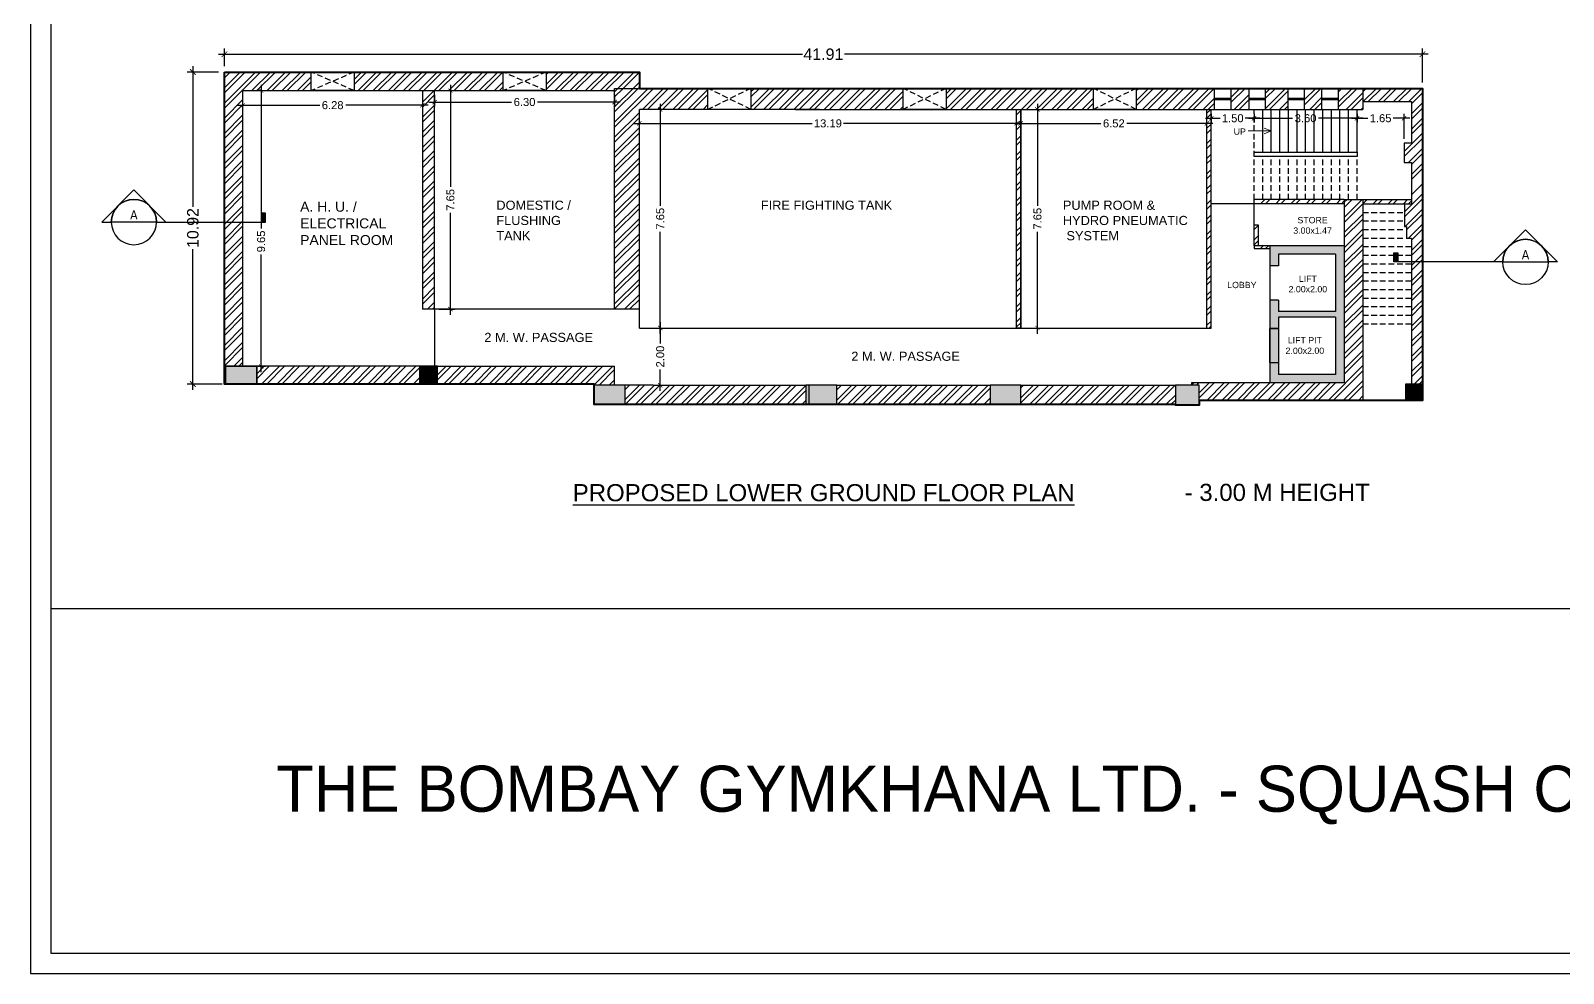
# Model space of a CAD drawing. Header units: millimetres. Extents: x -634016 to -633680, y -35980 to -35884.
# Drawn here: x -634016.4 to -633962.8, y -35977.5 to -35944.5 of the extents above; entities that cross this region are included whole.
import ezdxf
from ezdxf.enums import TextEntityAlignment as Align

# ---------------------------------------------------------------- set-up
doc = ezdxf.new("R2010")
doc.units = ezdxf.units.MM
doc.header["$LTSCALE"] = 200
doc.header["$MEASUREMENT"] = 0
doc.header["$PDMODE"] = 3
doc.linetypes.add('HIDDEN', pattern=[0.375, 0.25, -0.125])
doc.layers.get('0').update_dxf_attribs({"linetype": 'CONTINUOUS'})
doc.layers.get('DEFPOINTS').update_dxf_attribs({"color": 11, "linetype": 'CONTINUOUS'})
for name, color, linetype in [('00 PRO', 3, 'CONTINUOUS'), ('COL', 253, 'CONTINUOUS'), ('FUR', 7, 'CONTINUOUS'), ('Section Line', 6, 'CONTINUOUS'), ('STAIR', 252, 'CONTINUOUS'), ('Wall', 7, 'CONTINUOUS'), ('WIN', 160, 'CONTINUOUS')]:
    doc.layers.add(name, color=color, linetype=linetype)
for name, color, linetype, lineweight in [('DIM', 11, 'CONTINUOUS', 25), ('LEGEND', 3, 'CONTINUOUS', 25), ('Text', 7, 'CONTINUOUS', 100)]:
    doc.layers.add(name, color=color, linetype=linetype, lineweight=lineweight)
doc.styles.add('Arial', font='arial.ttf')
doc.styles.add('style1', font='arial.ttf', dxfattribs={"height": 6})
doc.styles.add('Tahoma', font='tahoma.ttf')
doc.dimstyles.new('Copy of STANDARD', dxfattribs={"dimtxt": 0.4, "dimasz": 0.2, "dimexe": 0.2, "dimexo": 0.2, "dimgap": 0.09, "dimtad": 0, "dimzin": 0, "dimdsep": 46, "dimtxsty": 'Arial', "dimblk": 'ARCHTICK', "dimcen": 0.09, "dimdle": 0.2, "dimclrd": 253, "dimclre": 253, "dimclrt": 7, "dimadec": 0, "dimazin": 0, "dimtfac": 1, "dimtofl": 0, "dimtmove": 0, "dimatfit": 3, "dimldrblk": 'ARCHTICK', "dimfxl": 0.18, "dimtolj": 1, "dimtzin": 0, "dimarcsym": 0})
pattern_1 = [(45, (194.87895, 15.4453), (-0.26516504294, 0.26516504294), []), (45, (195.05572, 15.4453), (-0.26516504294, 0.26516504294), [])]
pattern_2 = [(45, (1318.3682, -7.33268), (-0.26516504294, 0.26516504294), []), (45, (1318.545, -7.33268), (-0.26516504294, 0.26516504294), [])]

# ---------------------------------------------------------------- blocks, each defined once
blk = doc.blocks.new('*U3')
blk.add_hatch(color=256).paths.add_polyline_path([(-1.812, 0.125), (-1.757, 0.125), (-1.757, 0), (-1.812, 0)])
at = {"color": 1, "true_color": 0xff0000}
blk.add_line((-0.313, 0), (-1.812, 0), dxfattribs=at)
blk.add_line((-0.313, 0), (0.312, 0))
blk.add_lwpolyline([(-0.313, 0), (-0.442, 0), (0, 0.442), (0.442, 0), (0.312, 0, 1)], format="xyb", close=True, dxfattribs=at)
blk.add_lwpolyline([(-1.812, 0.125), (-1.757, 0.125), (-1.757, 0), (-1.812, 0)], close=True, dxfattribs=at)
blk.add_circle((0, 0), 0.312, dxfattribs=at)
at = {"style": 'Tahoma', "flags": 8}
blk.add_attdef('VIEWNUMBER', text='', height=0.125, dxfattribs=at).set_placement((0, 0), align=Align.BOTTOM_CENTER)
blk.add_attdef('SHEETNUMBER', text='', height=0.125, dxfattribs=at).set_placement((0, -0.063), align=Align.TOP_CENTER)
blk = doc.blocks.new('_ArchTick')
at = {"color": 0, "linetype": 'ByBlock', "const_width": 0.15}
blk.add_lwpolyline([(-0.5, -0.5), (0.5, 0.5)], dxfattribs=at)
blk = doc.blocks.new('*D203')
at = {"layer": 'DEFPOINTS', "color": 0, "transparency": 16777216}
for p in [(-634009.619, -35945.312), (-634009.619, -35945.933), (-633967.706, -35946.504)]:
    blk.add_point(p, dxfattribs=at)
at = {"layer": 'DIM', "color": 253, "lineweight": -2, "transparency": 16777216}
for p, q in [((-634009.819, -35945.312), (-633989.397, -35945.312)), ((-634009.619, -35945.733), (-634009.619, -35945.112)), ((-633967.506, -35945.312), (-633987.928, -35945.312)), ((-633967.706, -35946.304), (-633967.706, -35945.112))]:
    blk.add_line(p, q, dxfattribs=at)
at = {"layer": 'DIM', "color": 253, "lineweight": -2, "transparency": 16777216, "xscale": 0.2, "yscale": 0.2, "zscale": 0.2, "rotation": 180}
blk.add_blockref('_ArchTick', (-634009.619, -35945.312), dxfattribs=at)
at = {"layer": 'DIM', "color": 253, "lineweight": -2, "transparency": 16777216, "xscale": 0.2, "yscale": 0.2, "zscale": 0.2}
blk.add_blockref('_ArchTick', (-633967.706, -35945.312), dxfattribs=at)
at = {"layer": 'DIM', "color": 7, "transparency": 16777216, "insert": (-633988.662, -35945.312), "char_height": 0.4, "attachment_point": 5, "style": 'Arial'}
blk.add_mtext('\\A1;41.91', dxfattribs=at)
blk = doc.blocks.new('*D204')
at = {"layer": 'DEFPOINTS', "color": 0, "transparency": 16777216}
for p in [(-634009.619, -35945.933), (-634010.72, -35956.849), (-634009.494, -35956.849)]:
    blk.add_point(p, dxfattribs=at)
at = {"layer": 'DIM', "color": 253, "lineweight": -2, "transparency": 16777216}
for p, q in [((-634009.819, -35945.933), (-634010.92, -35945.933)), ((-634010.72, -35945.733), (-634010.72, -35950.647)), ((-634010.72, -35957.049), (-634010.72, -35952.135)), ((-634009.694, -35956.849), (-634010.92, -35956.849))]:
    blk.add_line(p, q, dxfattribs=at)
at = {"layer": 'DIM', "color": 253, "lineweight": -2, "transparency": 16777216, "xscale": 0.2, "yscale": 0.2, "zscale": 0.2}
for p, rotation in [((-634010.72, -35945.933), 90), ((-634010.72, -35956.849), 270)]:
    blk.add_blockref('_ArchTick', p, dxfattribs=dict(at, rotation=rotation))
at = {"layer": 'DIM', "color": 7, "transparency": 16777216, "insert": (-634010.72, -35951.391), "char_height": 0.4, "attachment_point": 5, "rotation": 90, "style": 'Arial'}
blk.add_mtext('\\A1;10.92', dxfattribs=at)
blk = doc.blocks.new('*D218')
at = {"layer": 'DEFPOINTS', "color": 0, "transparency": 16777216}
for p in [(-633994.37, -35947.242), (-633993.962, -35947.242), (-633995.1, -35954.889)]:
    blk.add_point(p, dxfattribs=at)
at = {"layer": 'DIM', "color": 253, "lineweight": -2, "transparency": 16777216}
for p, q in [((-633994.37, -35947.042), (-633994.37, -35950.612)), ((-633994.112, -35947.242), (-633994.52, -35947.242)), ((-633994.37, -35955.089), (-633994.37, -35951.519)), ((-633994.95, -35954.889), (-633994.22, -35954.889))]:
    blk.add_line(p, q, dxfattribs=at)
at = {"layer": 'DIM', "color": 253, "lineweight": -2, "transparency": 16777216, "xscale": 0.15, "yscale": 0.15, "zscale": 0.15}
for p, rotation in [((-633994.37, -35947.242), 90), ((-633994.37, -35954.889), 270)]:
    blk.add_blockref('_ArchTick', p, dxfattribs=dict(at, rotation=rotation))
at = {"layer": 'DIM', "color": 7, "transparency": 16777216, "insert": (-633994.37, -35951.065), "char_height": 0.28, "attachment_point": 5, "rotation": 90, "style": 'Arial'}
blk.add_mtext('\\A1;7.65', dxfattribs=at)
blk = doc.blocks.new('*D219')
at = {"layer": 'DEFPOINTS', "color": 0, "transparency": 16777216}
for p in [(-634002.266, -35946.585), (-633995.966, -35946.585), (-633995.966, -35946.984)]:
    blk.add_point(p, dxfattribs=at)
at = {"layer": 'DIM', "color": 253, "lineweight": -2, "transparency": 16777216}
for p, q in [((-634002.466, -35946.984), (-633999.57, -35946.984)), ((-634002.266, -35946.735), (-634002.266, -35947.134)), ((-633995.766, -35946.984), (-633998.662, -35946.984)), ((-633995.966, -35946.735), (-633995.966, -35947.134))]:
    blk.add_line(p, q, dxfattribs=at)
at = {"layer": 'DIM', "color": 253, "lineweight": -2, "transparency": 16777216, "xscale": 0.15, "yscale": 0.15, "zscale": 0.15, "rotation": 180}
blk.add_blockref('_ArchTick', (-634002.266, -35946.984), dxfattribs=at)
at = {"layer": 'DIM', "color": 253, "lineweight": -2, "transparency": 16777216, "xscale": 0.15, "yscale": 0.15, "zscale": 0.15}
blk.add_blockref('_ArchTick', (-633995.966, -35946.984), dxfattribs=at)
at = {"layer": 'DIM', "color": 7, "transparency": 16777216, "insert": (-633999.116, -35946.984), "char_height": 0.28, "attachment_point": 5, "style": 'Arial'}
blk.add_mtext('\\A1;6.30', dxfattribs=at)
blk = doc.blocks.new('*D220')
at = {"layer": 'DEFPOINTS', "color": 0, "transparency": 16777216}
for p in [(-634001.823, -35946.583), (-634001.71, -35946.583), (-634002.266, -35954.229)]:
    blk.add_point(p, dxfattribs=at)
at = {"layer": 'DIM', "color": 253, "lineweight": -2, "transparency": 16777216}
for p, q in [((-634001.71, -35946.383), (-634001.71, -35949.952)), ((-634001.673, -35946.583), (-634001.56, -35946.583)), ((-634001.71, -35954.429), (-634001.71, -35950.859)), ((-634002.116, -35954.229), (-634001.56, -35954.229))]:
    blk.add_line(p, q, dxfattribs=at)
at = {"layer": 'DIM', "color": 253, "lineweight": -2, "transparency": 16777216, "xscale": 0.15, "yscale": 0.15, "zscale": 0.15}
for p, rotation in [((-634001.71, -35946.583), 90), ((-634001.71, -35954.229), 270)]:
    blk.add_blockref('_ArchTick', p, dxfattribs=dict(at, rotation=rotation))
at = {"layer": 'DIM', "color": 7, "transparency": 16777216, "insert": (-634001.71, -35950.406), "char_height": 0.28, "attachment_point": 5, "rotation": 90, "style": 'Arial'}
blk.add_mtext('\\A1;7.65', dxfattribs=at)
blk = doc.blocks.new('*D191')
at = {"layer": 'DEFPOINTS', "color": 0, "transparency": 16777216}
for p in [(-633973.592, -35947.242), (-633969.992, -35947.242), (-633969.992, -35947.551)]:
    blk.add_point(p, dxfattribs=at)
at = {"layer": 'DIM', "color": 253, "lineweight": -2, "transparency": 16777216}
for p, q in [((-633973.792, -35947.551), (-633972.245, -35947.551)), ((-633973.592, -35947.392), (-633973.592, -35947.701)), ((-633969.792, -35947.551), (-633971.339, -35947.551)), ((-633969.992, -35947.392), (-633969.992, -35947.701))]:
    blk.add_line(p, q, dxfattribs=at)
at = {"layer": 'DIM', "color": 253, "lineweight": -2, "transparency": 16777216, "xscale": 0.15, "yscale": 0.15, "zscale": 0.15, "rotation": 180}
blk.add_blockref('_ArchTick', (-633973.592, -35947.551), dxfattribs=at)
at = {"layer": 'DIM', "color": 253, "lineweight": -2, "transparency": 16777216, "xscale": 0.15, "yscale": 0.15, "zscale": 0.15}
blk.add_blockref('_ArchTick', (-633969.992, -35947.551), dxfattribs=at)
at = {"layer": 'DIM', "color": 7, "transparency": 16777216, "insert": (-633971.792, -35947.551), "char_height": 0.28, "attachment_point": 5, "style": 'Arial'}
blk.add_mtext('\\A1;3.60', dxfattribs=at)
blk = doc.blocks.new('*D192')
at = {"layer": 'DEFPOINTS', "color": 0, "transparency": 16777216}
for p in [(-633975.092, -35947.242), (-633973.592, -35947.242), (-633973.592, -35947.551)]:
    blk.add_point(p, dxfattribs=at)
at = {"layer": 'DIM', "color": 253, "lineweight": -2, "transparency": 16777216}
for p, q in [((-633975.292, -35947.551), (-633974.782, -35947.551)), ((-633975.092, -35947.392), (-633975.092, -35947.701)), ((-633973.392, -35947.551), (-633973.902, -35947.551)), ((-633973.592, -35947.392), (-633973.592, -35947.701))]:
    blk.add_line(p, q, dxfattribs=at)
at = {"layer": 'DIM', "color": 253, "lineweight": -2, "transparency": 16777216, "xscale": 0.15, "yscale": 0.15, "zscale": 0.15, "rotation": 180}
blk.add_blockref('_ArchTick', (-633975.092, -35947.551), dxfattribs=at)
at = {"layer": 'DIM', "color": 253, "lineweight": -2, "transparency": 16777216, "xscale": 0.15, "yscale": 0.15, "zscale": 0.15}
blk.add_blockref('_ArchTick', (-633973.592, -35947.551), dxfattribs=at)
at = {"layer": 'DIM', "color": 7, "transparency": 16777216, "insert": (-633974.342, -35947.551), "char_height": 0.28, "attachment_point": 5, "style": 'Arial'}
blk.add_mtext('\\A1;1.50', dxfattribs=at)
blk = doc.blocks.new('*D193')
at = {"layer": 'DEFPOINTS', "color": 0, "transparency": 16777216}
for p in [(-633969.992, -35947.242), (-633969.992, -35947.551), (-633968.346, -35948.423)]:
    blk.add_point(p, dxfattribs=at)
at = {"layer": 'DIM', "color": 253, "lineweight": -2, "transparency": 16777216}
for p, q in [((-633970.192, -35947.551), (-633969.61, -35947.551)), ((-633969.992, -35947.392), (-633969.992, -35947.701)), ((-633968.146, -35947.551), (-633968.727, -35947.551)), ((-633968.346, -35948.273), (-633968.346, -35947.401))]:
    blk.add_line(p, q, dxfattribs=at)
at = {"layer": 'DIM', "color": 253, "lineweight": -2, "transparency": 16777216, "xscale": 0.15, "yscale": 0.15, "zscale": 0.15, "rotation": 180}
blk.add_blockref('_ArchTick', (-633969.992, -35947.551), dxfattribs=at)
at = {"layer": 'DIM', "color": 253, "lineweight": -2, "transparency": 16777216, "xscale": 0.15, "yscale": 0.15, "zscale": 0.15}
blk.add_blockref('_ArchTick', (-633968.346, -35947.551), dxfattribs=at)
at = {"layer": 'DIM', "color": 7, "transparency": 16777216, "insert": (-633969.169, -35947.551), "char_height": 0.28, "attachment_point": 5, "style": 'Arial'}
blk.add_mtext('\\A1;1.65', dxfattribs=at)
blk = doc.blocks.new('*D194')
at = {"layer": 'DEFPOINTS', "color": 0, "transparency": 16777216}
for p in [(-634008.332, -35946.583), (-634008.233, -35946.583), (-634008.584, -35956.229)]:
    blk.add_point(p, dxfattribs=at)
at = {"layer": 'DIM', "color": 253, "lineweight": -2, "transparency": 16777216}
for p, q in [((-634008.332, -35946.383), (-634008.332, -35951.406)), ((-634008.383, -35946.583), (-634008.482, -35946.583)), ((-634008.332, -35956.429), (-634008.332, -35952.315)), ((-634008.434, -35956.229), (-634008.182, -35956.229))]:
    blk.add_line(p, q, dxfattribs=at)
at = {"layer": 'DIM', "color": 253, "lineweight": -2, "transparency": 16777216, "xscale": 0.15, "yscale": 0.15, "zscale": 0.15}
for p, rotation in [((-634008.332, -35946.583), 90), ((-634008.332, -35956.229), 270)]:
    blk.add_blockref('_ArchTick', p, dxfattribs=dict(at, rotation=rotation))
at = {"layer": 'DIM', "color": 7, "transparency": 16777216, "insert": (-634008.332, -35951.861), "char_height": 0.28, "attachment_point": 5, "rotation": 90, "style": 'Arial'}
blk.add_mtext('\\A1;9.65', dxfattribs=at)
blk = doc.blocks.new('*D195')
at = {"layer": 'DEFPOINTS', "color": 0, "transparency": 16777216}
for p in [(-633995.1, -35947.841), (-633981.91, -35947.731), (-633981.91, -35947.731)]:
    blk.add_point(p, dxfattribs=at)
at = {"layer": 'DIM', "color": 253, "lineweight": -2, "transparency": 16777216}
for p, q in [((-633995.1, -35947.691), (-633995.1, -35947.581)), ((-633995.3, -35947.731), (-633989.054, -35947.731)), ((-633981.71, -35947.731), (-633987.955, -35947.731))]:
    blk.add_line(p, q, dxfattribs=at)
at = {"layer": 'DIM', "color": 253, "lineweight": -2, "transparency": 16777216, "xscale": 0.15, "yscale": 0.15, "zscale": 0.15, "rotation": 180}
blk.add_blockref('_ArchTick', (-633995.1, -35947.731), dxfattribs=at)
at = {"layer": 'DIM', "color": 253, "lineweight": -2, "transparency": 16777216, "xscale": 0.15, "yscale": 0.15, "zscale": 0.15}
blk.add_blockref('_ArchTick', (-633981.91, -35947.731), dxfattribs=at)
at = {"layer": 'DIM', "color": 7, "transparency": 16777216, "insert": (-633988.505, -35947.731), "char_height": 0.28, "attachment_point": 5, "style": 'Arial'}
blk.add_mtext('\\A1;13.19', dxfattribs=at)
blk = doc.blocks.new('*D196')
at = {"layer": 'DEFPOINTS', "color": 0, "transparency": 16777216}
for p in [(-633981.76, -35947.731), (-633975.242, -35947.731), (-633975.242, -35947.731)]:
    blk.add_point(p, dxfattribs=at)
at = {"layer": 'DIM', "color": 253, "lineweight": -2, "transparency": 16777216}
for p, q in [((-633981.96, -35947.731), (-633978.954, -35947.731)), ((-633975.042, -35947.731), (-633978.048, -35947.731))]:
    blk.add_line(p, q, dxfattribs=at)
at = {"layer": 'DIM', "color": 253, "lineweight": -2, "transparency": 16777216, "xscale": 0.15, "yscale": 0.15, "zscale": 0.15, "rotation": 180}
blk.add_blockref('_ArchTick', (-633981.76, -35947.731), dxfattribs=at)
at = {"layer": 'DIM', "color": 253, "lineweight": -2, "transparency": 16777216, "xscale": 0.15, "yscale": 0.15, "zscale": 0.15}
blk.add_blockref('_ArchTick', (-633975.242, -35947.731), dxfattribs=at)
at = {"layer": 'DIM', "color": 7, "transparency": 16777216, "insert": (-633978.501, -35947.731), "char_height": 0.28, "attachment_point": 5, "style": 'Arial'}
blk.add_mtext('\\A1;6.52', dxfattribs=at)
blk = doc.blocks.new('*D197')
at = {"layer": 'DEFPOINTS', "color": 0, "transparency": 16777216}
for p in [(-633981.752, -35947.242), (-633981.172, -35947.242), (-633981.541, -35954.889)]:
    blk.add_point(p, dxfattribs=at)
at = {"layer": 'DIM', "color": 253, "lineweight": -2, "transparency": 16777216}
for p, q in [((-633981.172, -35947.042), (-633981.172, -35950.612)), ((-633981.602, -35947.242), (-633981.022, -35947.242)), ((-633981.172, -35955.089), (-633981.172, -35951.519)), ((-633981.391, -35954.889), (-633981.022, -35954.889))]:
    blk.add_line(p, q, dxfattribs=at)
at = {"layer": 'DIM', "color": 253, "lineweight": -2, "transparency": 16777216, "xscale": 0.15, "yscale": 0.15, "zscale": 0.15}
for p, rotation in [((-633981.172, -35947.242), 90), ((-633981.172, -35954.889), 270)]:
    blk.add_blockref('_ArchTick', p, dxfattribs=dict(at, rotation=rotation))
at = {"layer": 'DIM', "color": 7, "transparency": 16777216, "insert": (-633981.172, -35951.065), "char_height": 0.28, "attachment_point": 5, "rotation": 90, "style": 'Arial'}
blk.add_mtext('\\A1;7.65', dxfattribs=at)
blk = doc.blocks.new('*D198')
at = {"layer": 'DEFPOINTS', "color": 0, "transparency": 16777216}
for p in [(-634008.969, -35947.094), (-634008.969, -35947.094), (-634002.689, -35947.094)]:
    blk.add_point(p, dxfattribs=at)
at = {"layer": 'DIM', "color": 253, "lineweight": -2, "transparency": 16777216}
for p, q in [((-634009.169, -35947.094), (-634006.284, -35947.094)), ((-634002.489, -35947.094), (-634005.374, -35947.094))]:
    blk.add_line(p, q, dxfattribs=at)
at = {"layer": 'DIM', "color": 253, "lineweight": -2, "transparency": 16777216, "xscale": 0.15, "yscale": 0.15, "zscale": 0.15, "rotation": 180}
blk.add_blockref('_ArchTick', (-634008.969, -35947.094), dxfattribs=at)
at = {"layer": 'DIM', "color": 253, "lineweight": -2, "transparency": 16777216, "xscale": 0.15, "yscale": 0.15, "zscale": 0.15}
blk.add_blockref('_ArchTick', (-634002.689, -35947.094), dxfattribs=at)
at = {"layer": 'DIM', "color": 7, "transparency": 16777216, "insert": (-634005.829, -35947.094), "char_height": 0.28, "attachment_point": 5, "style": 'Arial'}
blk.add_mtext('\\A1;6.28', dxfattribs=at)
blk = doc.blocks.new('*D199')
at = {"layer": 'DEFPOINTS', "color": 0, "transparency": 16777216}
for p in [(-633994.461, -35954.889), (-633994.37, -35954.889), (-633994.461, -35956.889)]:
    blk.add_point(p, dxfattribs=at)
at = {"layer": 'DIM', "color": 253, "lineweight": -2, "transparency": 16777216}
for p, q in [((-633994.37, -35954.689), (-633994.37, -35955.433)), ((-633994.311, -35954.889), (-633994.22, -35954.889)), ((-633994.37, -35957.089), (-633994.37, -35956.344)), ((-633994.311, -35956.889), (-633994.22, -35956.889))]:
    blk.add_line(p, q, dxfattribs=at)
at = {"layer": 'DIM', "color": 253, "lineweight": -2, "transparency": 16777216, "xscale": 0.15, "yscale": 0.15, "zscale": 0.15}
for p, rotation in [((-633994.37, -35954.889), 90), ((-633994.37, -35956.889), 270)]:
    blk.add_blockref('_ArchTick', p, dxfattribs=dict(at, rotation=rotation))
at = {"layer": 'DIM', "color": 7, "transparency": 16777216, "insert": (-633994.37, -35955.889), "char_height": 0.28, "attachment_point": 5, "rotation": 90, "style": 'Arial'}
blk.add_mtext('\\A1;2.00', dxfattribs=at)

msp = doc.modelspace()

# ---------------------------------------------------------------- hatches: boundary and pattern name
h = msp.add_hatch()
h.set_pattern_fill('ANSI32', color=8, style=0)
h.set_pattern_definition(pattern_1)
h.paths.add_polyline_path([(-633995.966, -35946.583), (-633995.966, -35946.504), (-633995.124, -35946.504), (-633995.1, -35946.479), (-633995.1, -35945.933), (-634009.579, -35945.933), (-634009.619, -35945.972), (-634009.619, -35954.126), (-634009.11, -35954.126), (-634008.969, -35954.126), (-634008.969, -35946.583), (-634002.689, -35946.583), (-634002.266, -35946.583)])
h.paths.add_polyline_path([(-634009.619, -35956.229), (-634008.969, -35956.229), (-634008.969, -35954.126), (-634009.619, -35954.126)])
h.paths.add_polyline_path([(-634002.266, -35946.583), (-634002.689, -35946.583), (-634002.689, -35954.229), (-634002.266, -35954.229)])
h.paths.add_polyline_path([(-633998.366, -35946.583), (-633999.866, -35946.583), (-633999.866, -35945.933), (-633998.366, -35945.933)], flags=17)
h.paths.add_polyline_path([(-634005.079, -35946.583), (-634006.579, -35946.583), (-634006.579, -35945.933), (-634005.079, -35945.933)], flags=17)
h = msp.add_hatch()
h.set_pattern_fill('ANSI32', color=8, style=0)
h.set_pattern_definition(pattern_1)
h.paths.add_polyline_path([(-633995.966, -35954.229), (-633995.1, -35954.229), (-633995.1, -35947.242), (-633974.98, -35947.242), (-633974.98, -35946.504), (-633995.966, -35946.504)])
h.paths.add_polyline_path([(-633977.717, -35947.242), (-633979.217, -35947.242), (-633979.217, -35946.504), (-633977.717, -35946.504)])
h.paths.add_polyline_path([(-633984.372, -35947.242), (-633985.872, -35947.242), (-633985.872, -35946.504), (-633984.372, -35946.504)], flags=17)
h.paths.add_polyline_path([(-633991.2, -35947.242), (-633992.7, -35947.242), (-633992.7, -35946.504), (-633991.2, -35946.504)], flags=17)
h = msp.add_hatch()
h.set_pattern_fill('ANSI32', color=8, style=0)
h.set_pattern_definition(pattern_2)
h.paths.add_polyline_path([(-633969.793, -35946.504), (-633970.639, -35946.504), (-633970.639, -35947.242), (-633969.793, -35947.242)])
h = msp.add_hatch()
h.set_pattern_fill('ANSI32', color=8, style=0)
h.set_pattern_definition([(45, (701.20687, -7.33268), (-0.26516504294, 0.26516504294), []), (45, (701.38364, -7.33268), (-0.26516504294, 0.26516504294), [])])
h.paths.add_polyline_path([(-633981.76, -35954.889), (-633981.91, -35954.889), (-633981.91, -35947.242), (-633981.76, -35947.242)])
h = msp.add_hatch()
h.set_pattern_fill('ANSI32', color=8, style=0)
h.set_pattern_definition([(45, (1700.79235, -208.83722), (-0.26516504294, 0.26516504294), []), (45, (1700.96912, -208.83722), (-0.26516504294, 0.26516504294), [])])
h.paths.add_polyline_path([(-633975.092, -35947.242), (-633975.242, -35947.242), (-633975.242, -35954.889), (-633975.092, -35954.889)])
h = msp.add_hatch()
h.set_pattern_fill('ANSI32', color=8, style=0)
h.set_pattern_definition(pattern_2)
h.paths.add_polyline_path([(-633969.793, -35950.392), (-633970.442, -35950.392), (-633970.442, -35952.992), (-633970.442, -35954.992), (-633970.442, -35956.81), (-633973.602, -35956.81), (-633973.602, -35957.046), (-633973.602, -35957.42), (-633969.793, -35957.42)])
h = msp.add_hatch()
h.set_pattern_fill('ANSI32', color=8, style=0)
h.set_pattern_definition(pattern_1)
h.paths.add_polyline_path([(-633970.442, -35950.392), (-633973.592, -35950.392), (-633973.592, -35950.542), (-633970.442, -35950.542)])
h = msp.add_hatch()
h.set_pattern_fill('ANSI32', color=8, style=0)
h.set_pattern_definition(pattern_2)
h.paths.add_polyline_path([(-633968.09, -35950.392), (-633969.793, -35950.392), (-633969.793, -35950.542), (-633968.09, -35950.542)])
h = msp.add_hatch()
h.set_pattern_fill('ANSI32', color=8, style=0)
h.set_pattern_definition([(45, (194.87895, -7.33268), (-0.26516504294, 0.26516504294), []), (45, (195.05572, -7.33268), (-0.26516504294, 0.26516504294), [])])
h.paths.add_polyline_path([(-633973.042, -35952.01), (-633973.442, -35952.01), (-633973.592, -35952.01), (-633973.592, -35952.11), (-633973.042, -35952.11)])
h.paths.add_polyline_path([(-633973.442, -35951.56), (-633973.442, -35951.292), (-633973.592, -35951.292), (-633973.592, -35952.01), (-633973.442, -35952.01)])
h = msp.add_hatch()
h.set_pattern_fill('ANSI32', color=8, style=0)
h.set_pattern_definition(pattern_1)
h.paths.add_polyline_path([(-634002.797, -35956.229), (-634008.487, -35956.229), (-634008.487, -35956.849), (-634002.797, -35956.849)])
h.paths.add_polyline_path([(-633995.966, -35956.229), (-634002.157, -35956.229), (-634002.157, -35956.849), (-633996.679, -35956.849), (-633996.679, -35956.889), (-633995.966, -35956.889)])
h.paths.add_polyline_path([(-633989.272, -35956.889), (-633994.617, -35956.889), (-633995.596, -35956.889), (-633995.596, -35957.568), (-633994.617, -35957.568), (-633989.272, -35957.568)])
h.paths.add_polyline_path([(-633982.825, -35956.889), (-633988.19, -35956.889), (-633988.19, -35957.568), (-633982.825, -35957.568)])
h.paths.add_polyline_path([(-633976.348, -35956.889), (-633981.752, -35956.889), (-633981.752, -35957.568), (-633976.348, -35957.568)])
h.paths.add_polyline_path([(-634004.925, -35955.558), (-634000.965, -35955.558), (-634000.965, -35954.899), (-634004.925, -35954.899)], flags=9)
h.paths.add_polyline_path([(-633986.737, -35956.218), (-633982.776, -35956.218), (-633982.776, -35955.558), (-633986.737, -35955.558)], flags=9)
h.paths.add_polyline_path([(-633974.599, -35954.663), (-633973.464, -35954.663), (-633973.464, -35954.209), (-633974.599, -35954.209)], flags=9)
h = msp.add_hatch()
h.set_pattern_fill('ANSI32', color=8, style=0)
h.set_pattern_definition(pattern_2)
h.paths.add_polyline_path([(-633973.602, -35956.81), (-633975.785, -35956.81), (-633975.785, -35956.889), (-633975.521, -35956.889), (-633975.521, -35957.42), (-633973.602, -35957.42)])
at = {"layer": 'COL'}
h = msp.add_hatch(color=256, dxfattribs=at)
h.dxf.hatch_style = 1
h.paths.add_polyline_path([(-633970.442, -35956.81), (-633970.442, -35952.01), (-633973.042, -35952.01), (-633973.042, -35952.71), (-633972.742, -35952.71), (-633972.742, -35952.31), (-633970.742, -35952.31), (-633970.742, -35954.31), (-633972.742, -35954.31), (-633972.742, -35953.91), (-633973.042, -35953.91), (-633973.042, -35954.91), (-633972.742, -35954.91), (-633972.742, -35954.51), (-633970.742, -35954.51), (-633970.742, -35956.51), (-633972.742, -35956.51), (-633972.742, -35956.11), (-633973.042, -35956.11), (-633973.042, -35956.81)])
h = msp.add_hatch(color=256, dxfattribs=at)
h.dxf.hatch_style = 1
h.paths.add_polyline_path([(-633972.742, -35956.11), (-633973.042, -35956.11), (-633973.042, -35954.91), (-633972.742, -35954.91)])

# ---------------------------------------------------------------- linework, layer by layer
at = {"color": 8}
for p, q in [((-634009.619, -35945.972), (-634009.579, -35945.933)), ((-633995.124, -35946.504), (-633995.1, -35946.479)), ((-633974.399, -35946.815), (-633974.088, -35946.504)), ((-633974.399, -35946.992), (-633973.911, -35946.504)), ((-633973.198, -35946.675), (-633973.027, -35946.504)), ((-633973.198, -35947.206), (-633972.497, -35946.504)), ((-633973.198, -35946.852), (-633972.85, -35946.504)), ((-633971.83, -35946.898), (-633971.436, -35946.504)), ((-633971.83, -35946.544), (-633971.79, -35946.504)), ((-633971.83, -35947.075), (-633971.259, -35946.504)), ((-633969.793, -35946.628), (-633969.668, -35946.504)), ((-633969.777, -35946.967), (-633969.315, -35946.504)), ((-633969.601, -35946.967), (-633969.138, -35946.504)), ((-633969.247, -35946.967), (-633968.784, -35946.504)), ((-633969.07, -35946.967), (-633968.608, -35946.504)), ((-633968.717, -35946.967), (-633968.254, -35946.504)), ((-633968.54, -35946.967), (-633968.077, -35946.504)), ((-633968.186, -35946.967), (-633967.724, -35946.504)), ((-633974.296, -35947.242), (-633973.769, -35946.716)), ((-633974.119, -35947.242), (-633973.769, -35946.893)), ((-633973.058, -35947.242), (-633972.401, -35946.585)), ((-633972.705, -35947.242), (-633972.401, -35946.939)), ((-633971.644, -35947.242), (-633971.22, -35946.818)), ((-633971.467, -35947.242), (-633971.22, -35946.995)), ((-633968.09, -35947.047), (-633967.706, -35946.663)), ((-633968.09, -35947.4), (-633967.706, -35947.016)), ((-633972.528, -35947.242), (-633972.401, -35947.115)), ((-633968.09, -35947.577), (-633967.706, -35947.193)), ((-633968.09, -35947.93), (-633967.706, -35947.547)), ((-633968.346, -35948.717), (-633967.706, -35948.077)), ((-633968.09, -35948.107), (-633967.706, -35947.723)), ((-633968.346, -35948.893), (-633967.706, -35948.254)), ((-633968.191, -35949.093), (-633967.706, -35948.607)), ((-633968.09, -35949.168), (-633967.706, -35948.784)), ((-633968.09, -35949.521), (-633967.706, -35949.138)), ((-633968.09, -35949.698), (-633967.706, -35949.314)), ((-633968.336, -35950.828), (-633967.706, -35950.198)), ((-633968.09, -35950.229), (-633967.706, -35949.845)), ((-633968.336, -35951.005), (-633967.706, -35950.375)), ((-633968.314, -35951.337), (-633967.706, -35950.729)), ((-633968.257, -35951.457), (-633967.706, -35950.905)), ((-633968.207, -35951.76), (-633967.706, -35951.259)), ((-633968.09, -35951.82), (-633967.706, -35951.436)), ((-633968.09, -35952.173), (-633967.706, -35951.789)), ((-633968.09, -35952.35), (-633967.706, -35951.966)), ((-633968.09, -35952.703), (-633967.706, -35952.32)), ((-633968.09, -35952.88), (-633967.706, -35952.496)), ((-633968.09, -35953.234), (-633967.706, -35952.85)), ((-633968.09, -35953.411), (-633967.706, -35953.027)), ((-633968.09, -35953.764), (-633967.706, -35953.38)), ((-633968.09, -35953.941), (-633967.706, -35953.557)), ((-633967.921, -35954.126), (-633967.706, -35953.911)), ((-633968.09, -35954.294), (-633967.921, -35954.126)), ((-633968.09, -35954.471), (-633967.744, -35954.126)), ((-633968.09, -35954.825), (-633967.706, -35954.441)), ((-633967.744, -35954.126), (-633967.706, -35954.087)), ((-633968.09, -35955.002), (-633967.706, -35954.618)), ((-633968.09, -35955.355), (-633967.706, -35954.971)), ((-633968.09, -35955.532), (-633967.706, -35955.148)), ((-633968.09, -35955.885), (-633967.706, -35955.502)), ((-633968.09, -35956.062), (-633967.706, -35955.678)), ((-633968.09, -35956.416), (-633967.706, -35956.032)), ((-633968.09, -35956.593), (-633967.706, -35956.209)), ((-633967.983, -35956.839), (-633967.706, -35956.562)), ((-633967.806, -35956.839), (-633967.706, -35956.739))]:
    msp.add_line(p, q, dxfattribs=at)
for p, q in [((-633970.442, -35950.392), (-633973.592, -35950.392)), ((-633973.592, -35950.542), (-633973.592, -35950.392)), ((-633970.442, -35950.542), (-633973.592, -35950.542)), ((-633970.442, -35950.392), (-633970.442, -35955.192)), ((-633973.442, -35951.292), (-633973.592, -35951.292)), ((-633973.592, -35952.01), (-633973.592, -35951.292)), ((-633973.442, -35952.01), (-633973.442, -35951.292)), ((-633973.042, -35952.01), (-633973.042, -35952.71)), ((-633970.442, -35952.01), (-633973.042, -35952.01)), ((-633972.742, -35952.31), (-633972.742, -35952.71)), ((-633970.742, -35952.31), (-633972.742, -35952.31)), ((-633970.742, -35952.31), (-633970.742, -35954.31)), ((-633970.442, -35952.01), (-633970.442, -35956.81)), ((-633972.742, -35952.71), (-633973.042, -35952.71)), ((-633973.042, -35953.91), (-633973.042, -35954.91)), ((-633972.742, -35953.91), (-633973.042, -35953.91)), ((-633972.742, -35953.91), (-633972.742, -35954.31)), ((-633970.742, -35954.31), (-633972.742, -35954.31)), ((-633972.742, -35954.51), (-633972.742, -35954.91)), ((-633970.742, -35954.51), (-633972.742, -35954.51)), ((-633970.742, -35954.51), (-633970.742, -35956.51)), ((-633972.742, -35954.91), (-633973.042, -35954.91)), ((-633973.042, -35956.11), (-633973.042, -35956.81)), ((-633972.742, -35956.11), (-633973.042, -35956.11)), ((-633972.742, -35956.11), (-633972.742, -35956.51)), ((-633970.742, -35956.51), (-633972.742, -35956.51)), ((-633970.442, -35956.81), (-633973.042, -35956.81)), ((-633852.268, -35964.711), (-634015.694, -35964.711))]:
    msp.add_line(p, q)
for points in [[(-633851.567, -35977.469), (-633851.567, -35884.139), (-634016.395, -35884.139), (-634016.395, -35977.469)], [(-633852.268, -35976.767), (-633852.268, -35884.84), (-634015.694, -35884.84), (-634015.694, -35976.767)], [(-633969.992, -35948.742), (-633969.992, -35948.892), (-633973.592, -35948.892), (-633973.592, -35948.742)], [(-633972.742, -35956.11), (-633973.042, -35956.11), (-633973.042, -35954.91), (-633972.742, -35954.91)]]:
    msp.add_lwpolyline(points, close=True)
at = {"layer": '00 PRO', "lineweight": 40}
msp.add_lwpolyline([(-634009.619, -35945.933), (-633995.1, -35945.933), (-633995.1, -35946.504), (-633967.706, -35946.504), (-633967.706, -35957.42), (-633975.521, -35957.42), (-633975.521, -35957.587), (-633976.348, -35957.587), (-633976.348, -35957.568), (-633996.679, -35957.568), (-633996.679, -35956.849), (-634009.619, -35956.849), (-634009.619, -35945.933)], dxfattribs=at)
at = {"layer": 'COL'}
for p, q in [((-634008.969, -35956.229), (-634009.619, -35956.229)), ((-634009.564, -35956.849), (-634009.564, -35956.229)), ((-634008.487, -35956.229), (-634008.969, -35956.229)), ((-634008.487, -35956.849), (-634008.487, -35956.229)), ((-634002.689, -35956.229), (-634002.797, -35956.229)), ((-634002.797, -35956.229), (-634002.797, -35956.849)), ((-634002.157, -35956.229), (-634002.266, -35956.229)), ((-634002.157, -35956.849), (-634002.157, -35956.229)), ((-634008.969, -35956.849), (-634008.487, -35956.849)), ((-634002.797, -35956.849), (-634002.157, -35956.849)), ((-633989.159, -35957.568), (-633989.159, -35956.889)), ((-633968.287, -35957.42), (-633968.287, -35956.839)), ((-633968.287, -35956.839), (-633968.139, -35956.839)), ((-633968.287, -35957.42), (-633967.706, -35957.42))]:
    msp.add_line(p, q, dxfattribs=at)
for points in [[(-634008.487, -35956.849), (-634009.619, -35956.849), (-634009.619, -35956.229), (-634008.487, -35956.229)], [(-634002.797, -35956.849), (-634002.157, -35956.849), (-634002.157, -35956.229), (-634002.797, -35956.229)], [(-633996.679, -35957.568), (-633995.596, -35957.568), (-633995.596, -35956.889), (-633996.679, -35956.889)], [(-633989.272, -35957.568), (-633988.19, -35957.568), (-633988.19, -35956.889), (-633989.272, -35956.889)], [(-633982.825, -35957.568), (-633981.752, -35957.568), (-633981.752, -35956.889), (-633982.825, -35956.889)], [(-633968.287, -35956.839), (-633967.706, -35956.839), (-633967.706, -35957.42), (-633968.287, -35957.42)]]:
    msp.add_lwpolyline(points, close=True, dxfattribs=at)
for points in [[(-634009.619, -35956.229), (-634008.487, -35956.229), (-634009.619, -35956.849), (-634008.487, -35956.849)], [(-634002.797, -35956.229), (-634002.157, -35956.229), (-634002.797, -35956.849), (-634002.157, -35956.849)], [(-633996.679, -35956.889), (-633995.596, -35956.889), (-633996.679, -35957.568), (-633995.596, -35957.568)], [(-633989.272, -35956.889), (-633988.19, -35956.889), (-633989.272, -35957.568), (-633988.19, -35957.568)], [(-633982.825, -35956.889), (-633981.752, -35956.889), (-633982.825, -35957.568), (-633981.752, -35957.568)], [(-633975.521, -35957.587), (-633976.348, -35957.587), (-633975.521, -35956.889), (-633976.348, -35956.889)], [(-633968.287, -35956.839), (-633967.706, -35956.839), (-633968.287, -35957.42), (-633967.706, -35957.42)]]:
    msp.add_solid(points, dxfattribs=at)
at = {"layer": 'FUR'}
for p, q in [((-633995.1, -35954.229), (-634002.689, -35954.229)), ((-634002.266, -35954.229), (-634002.266, -35956.229)), ((-633995.1, -35954.889), (-633975.092, -35954.889)), ((-634002.797, -35956.229), (-634008.487, -35956.229)), ((-634002.157, -35956.229), (-633995.966, -35956.229)), ((-634002.797, -35956.849), (-634008.487, -35956.849)), ((-634002.157, -35956.849), (-633996.679, -35956.849)), ((-633996.679, -35956.889), (-633996.679, -35956.849)), ((-633994.617, -35956.889), (-633989.272, -35956.889)), ((-633988.19, -35956.889), (-633982.825, -35956.889)), ((-633981.752, -35956.889), (-633976.348, -35956.889)), ((-633994.617, -35957.568), (-633989.272, -35957.568)), ((-633988.19, -35957.568), (-633982.825, -35957.568)), ((-633981.752, -35957.568), (-633976.348, -35957.568))]:
    msp.add_line(p, q, dxfattribs=at)
at = {"layer": 'STAIR', "linetype": 'HIDDEN', "ltscale": 0.004}
for p, q in [((-634005.079, -35945.933), (-634006.579, -35946.583)), ((-634005.079, -35946.583), (-634006.579, -35945.933)), ((-633998.366, -35945.933), (-633999.866, -35946.583)), ((-633998.366, -35946.583), (-633999.866, -35945.933)), ((-633991.2, -35946.504), (-633992.7, -35947.242)), ((-633991.2, -35947.242), (-633992.7, -35946.504)), ((-633984.372, -35946.504), (-633985.872, -35947.242)), ((-633984.372, -35947.242), (-633985.872, -35946.504)), ((-633977.717, -35946.504), (-633979.217, -35947.242)), ((-633977.717, -35947.242), (-633979.217, -35946.504)), ((-633969.793, -35950.842), (-633968.336, -35950.842)), ((-633969.793, -35951.142), (-633968.336, -35951.142)), ((-633969.793, -35951.442), (-633968.336, -35951.442)), ((-633969.793, -35951.742), (-633968.336, -35951.742)), ((-633969.793, -35952.042), (-633968.09, -35952.042)), ((-633969.793, -35952.342), (-633968.09, -35952.342)), ((-633969.793, -35952.642), (-633968.09, -35952.642)), ((-633969.793, -35952.942), (-633968.09, -35952.942)), ((-633969.793, -35953.242), (-633968.09, -35953.242)), ((-633969.793, -35953.542), (-633968.09, -35953.542)), ((-633969.793, -35953.842), (-633968.09, -35953.842)), ((-633969.793, -35954.142), (-633968.09, -35954.142)), ((-633969.793, -35954.442), (-633968.09, -35954.442)), ((-633969.793, -35954.742), (-633968.09, -35954.742))]:
    msp.add_line(p, q, dxfattribs=at)
at = {"layer": 'STAIR'}
for p, q in [((-633973.592, -35950.542), (-633975.092, -35950.542)), ((-633973.592, -35951.292), (-633973.592, -35950.542)), ((-633973.042, -35952.71), (-633973.042, -35953.91)), ((-633973.042, -35954.91), (-633973.042, -35956.11)), ((-633969.793, -35957.42), (-633968.287, -35957.42))]:
    msp.add_line(p, q, dxfattribs=at)
at = {"layer": 'STAIR', "linetype": 'HIDDEN', "ltscale": 0.004}
for points in [[(-633973.592, -35950.392), (-633973.592, -35947.242)], [(-633973.292, -35950.392), (-633973.292, -35948.892)], [(-633972.992, -35950.392), (-633972.992, -35948.892)], [(-633972.692, -35950.392), (-633972.692, -35948.892)], [(-633972.392, -35950.392), (-633972.392, -35948.892)], [(-633972.092, -35950.392), (-633972.092, -35948.892)], [(-633971.792, -35950.392), (-633971.792, -35948.892)], [(-633971.492, -35950.392), (-633971.492, -35948.892)], [(-633971.192, -35950.392), (-633971.192, -35948.892)], [(-633970.892, -35950.392), (-633970.892, -35948.892)], [(-633970.592, -35950.392), (-633970.592, -35948.892)], [(-633970.292, -35950.392), (-633970.292, -35948.892)], [(-633969.992, -35950.392), (-633969.992, -35948.892)]]:
    msp.add_lwpolyline(points, dxfattribs=at)
at = {"layer": 'STAIR'}
for points in [[(-633973.292, -35948.742), (-633973.292, -35947.242)], [(-633972.992, -35948.742), (-633972.992, -35947.242)], [(-633972.692, -35948.742), (-633972.692, -35947.242)], [(-633972.392, -35948.742), (-633972.392, -35947.242)], [(-633972.092, -35948.742), (-633972.092, -35947.242)], [(-633971.792, -35948.742), (-633971.792, -35947.242)], [(-633971.492, -35948.742), (-633971.492, -35947.242)], [(-633971.192, -35948.742), (-633971.192, -35947.242)], [(-633970.892, -35948.742), (-633970.892, -35947.242)], [(-633970.592, -35948.742), (-633970.592, -35947.242)], [(-633970.292, -35948.742), (-633970.292, -35947.242)], [(-633969.992, -35948.742), (-633969.992, -35947.242)]]:
    msp.add_lwpolyline(points, dxfattribs=at)
at = {"layer": 'Text', "lineweight": 5}
for q in [(-633973.805, -35947.992), (-633973.238, -35947.894), (-633973.238, -35948.091)]:
    msp.add_line((-633972.992, -35947.992), q, dxfattribs=at)
at = {"layer": 'Wall'}
for p, q in [((-634009.619, -35945.933), (-633995.1, -35945.933)), ((-634009.619, -35956.849), (-634009.619, -35945.933)), ((-634009.619, -35956.849), (-634009.619, -35945.933)), ((-633995.1, -35946.504), (-633995.1, -35945.933)), ((-633995.966, -35946.504), (-633974.98, -35946.504)), ((-633995.966, -35954.229), (-633995.966, -35946.504)), ((-633974.98, -35947.242), (-633974.98, -35946.504)), ((-633974.399, -35946.504), (-633973.769, -35946.504)), ((-633974.399, -35947.242), (-633974.399, -35946.504)), ((-633973.769, -35947.242), (-633973.769, -35946.504)), ((-633973.198, -35946.504), (-633972.401, -35946.504)), ((-633973.198, -35947.242), (-633973.198, -35946.504)), ((-633972.401, -35947.242), (-633972.401, -35946.504)), ((-633971.83, -35946.504), (-633971.22, -35946.504)), ((-633971.83, -35947.242), (-633971.83, -35946.504)), ((-633971.22, -35947.242), (-633971.22, -35946.504)), ((-633970.639, -35947.242), (-633970.639, -35946.504)), ((-633970.639, -35946.504), (-633969.793, -35946.504)), ((-633969.793, -35946.504), (-633967.706, -35946.504)), ((-633967.706, -35956.839), (-633967.706, -35946.504)), ((-634008.969, -35956.229), (-634008.969, -35946.583)), ((-634008.969, -35946.583), (-634002.689, -35946.583)), ((-634002.689, -35946.583), (-634002.689, -35954.229)), ((-634002.689, -35946.583), (-634002.266, -35946.583)), ((-634002.266, -35954.229), (-634002.266, -35946.583)), ((-634002.266, -35946.583), (-633995.966, -35946.583)), ((-633969.793, -35946.967), (-633968.09, -35946.967)), ((-633968.09, -35946.967), (-633968.09, -35948.423)), ((-633988.8, -35947.242), (-633995.1, -35947.242)), ((-633995.1, -35954.889), (-633995.1, -35947.242)), ((-633989.641, -35947.242), (-633983.341, -35947.242)), ((-633988.643, -35947.242), (-633974.98, -35947.242)), ((-633981.91, -35954.889), (-633981.91, -35947.242)), ((-633981.76, -35954.889), (-633981.76, -35947.242)), ((-633975.242, -35954.889), (-633975.242, -35947.242)), ((-633975.092, -35954.889), (-633975.092, -35947.242)), ((-633974.399, -35947.242), (-633973.769, -35947.242)), ((-633973.198, -35947.242), (-633972.401, -35947.242)), ((-633971.83, -35947.242), (-633971.22, -35947.242)), ((-633970.639, -35947.242), (-633969.793, -35947.242)), ((-633968.09, -35948.423), (-633968.346, -35948.423)), ((-633968.346, -35948.423), (-633968.346, -35949.093)), ((-633968.346, -35949.093), (-633968.09, -35949.093)), ((-633968.09, -35949.093), (-633968.09, -35950.542)), ((-633975.242, -35954.889), (-633975.242, -35950.392)), ((-633970.442, -35950.392), (-633970.442, -35956.81)), ((-633969.793, -35950.392), (-633968.09, -35950.392)), ((-633969.793, -35950.542), (-633968.09, -35950.542)), ((-633968.336, -35950.542), (-633968.336, -35951.337)), ((-633968.336, -35951.337), (-633968.257, -35951.337)), ((-633968.257, -35951.337), (-633968.257, -35951.76)), ((-633968.09, -35951.76), (-633968.257, -35951.76)), ((-633968.09, -35951.76), (-633968.09, -35952.941)), ((-633968.09, -35952.941), (-633968.09, -35956.839)), ((-633995.966, -35956.889), (-633995.966, -35956.229)), ((-633995.596, -35956.889), (-633996.679, -35956.889)), ((-633996.679, -35956.889), (-633996.679, -35957.568)), ((-633995.596, -35957.568), (-633995.596, -35956.889)), ((-633994.617, -35956.889), (-633995.596, -35956.889)), ((-633988.19, -35956.889), (-633989.272, -35956.889)), ((-633989.272, -35956.889), (-633989.272, -35957.568)), ((-633988.19, -35957.568), (-633988.19, -35956.889)), ((-633981.752, -35956.889), (-633982.825, -35956.889)), ((-633982.825, -35956.889), (-633982.825, -35957.568)), ((-633981.752, -35957.568), (-633981.752, -35956.889)), ((-633975.521, -35956.889), (-633976.348, -35956.889)), ((-633976.348, -35956.889), (-633976.348, -35957.587)), ((-633975.039, -35956.81), (-633975.785, -35956.81)), ((-633975.785, -35956.81), (-633975.785, -35956.889)), ((-633975.521, -35957.587), (-633975.521, -35956.889)), ((-633970.442, -35956.81), (-633975.039, -35956.81)), ((-633996.679, -35957.568), (-633995.596, -35957.568)), ((-633995.596, -35957.568), (-633994.617, -35957.568)), ((-633989.272, -35957.568), (-633988.19, -35957.568)), ((-633982.825, -35957.568), (-633981.752, -35957.568)), ((-633976.348, -35957.587), (-633975.521, -35957.587)), ((-633975.521, -35957.42), (-633975.039, -35957.42)), ((-633969.793, -35957.42), (-633975.039, -35957.42))]:
    msp.add_line(p, q, dxfattribs=at)
at = {"layer": 'Wall', "ltscale": 0.05}
for p, q in [((-633969.793, -35946.504), (-633969.793, -35947.242)), ((-633970.442, -35950.392), (-633969.793, -35950.392)), ((-633969.793, -35950.392), (-633969.793, -35957.42))]:
    msp.add_line(p, q, dxfattribs=at)
at = {"layer": 'Wall'}
for points in [[(-634005.079, -35946.583), (-634006.579, -35946.583), (-634006.579, -35945.933), (-634005.079, -35945.933)], [(-633998.366, -35946.583), (-633999.866, -35946.583), (-633999.866, -35945.933), (-633998.366, -35945.933)], [(-633991.2, -35947.242), (-633992.7, -35947.242), (-633992.7, -35946.504), (-633991.2, -35946.504)], [(-633984.372, -35947.242), (-633985.872, -35947.242), (-633985.872, -35946.504), (-633984.372, -35946.504)], [(-633977.717, -35947.242), (-633979.217, -35947.242), (-633979.217, -35946.504), (-633977.717, -35946.504)], [(-633981.76, -35954.889), (-633981.91, -35954.889), (-633981.91, -35947.242), (-633981.76, -35947.242)], [(-634008.487, -35956.229), (-634009.619, -35956.229), (-634009.619, -35956.849), (-634008.487, -35956.849)], [(-634002.157, -35956.229), (-634002.797, -35956.229), (-634002.797, -35956.849), (-634002.157, -35956.849)], [(-633967.706, -35957.42), (-633968.287, -35957.42), (-633968.287, -35956.839), (-633967.706, -35956.839)]]:
    msp.add_lwpolyline(points, close=True, dxfattribs=at)
msp.add_lwpolyline([(-633973.042, -35952.01), (-633973.592, -35952.01), (-633973.592, -35952.11), (-633973.042, -35952.11)], dxfattribs=at)
at = {"layer": 'WIN'}
for p, q in [((-633974.98, -35946.504), (-633974.399, -35946.504)), ((-633974.98, -35946.504), (-633974.399, -35946.504)), ((-633973.769, -35946.504), (-633973.198, -35946.504)), ((-633972.401, -35946.504), (-633971.83, -35946.504)), ((-633971.22, -35946.504), (-633970.639, -35946.504)), ((-633974.98, -35946.848), (-633974.399, -35946.848)), ((-633974.98, -35946.898), (-633974.399, -35946.898)), ((-633973.769, -35946.848), (-633973.198, -35946.848)), ((-633973.769, -35946.898), (-633973.198, -35946.898)), ((-633972.401, -35946.848), (-633971.83, -35946.848)), ((-633972.401, -35946.898), (-633971.83, -35946.898)), ((-633971.22, -35946.848), (-633970.639, -35946.848)), ((-633971.22, -35946.898), (-633970.639, -35946.898)), ((-633974.98, -35947.242), (-633974.399, -35947.242)), ((-633973.769, -35947.242), (-633973.198, -35947.242)), ((-633972.401, -35947.242), (-633971.83, -35947.242)), ((-633971.22, -35947.242), (-633970.639, -35947.242))]:
    msp.add_line(p, q, dxfattribs=at)

# ---------------------------------------------------------------- block references
at = {"layer": 'Section Line'}
ref = msp.add_blockref('*U3', (-634012.784, -35951.183), dxfattribs=dict(at, xscale=-2.540000000037252, yscale=2.540000000037252, zscale=2.54))
ref.add_attrib('VIEWNUMBER', 'A', dxfattribs={"layer": '0', "height": 0.318, "style": 'Tahoma'}).set_placement((-634012.784, -35951.183), align=Align.BOTTOM_CENTER)
ref = msp.add_blockref('*U3', (-633964.099, -35952.577), dxfattribs=dict(at, xscale=2.540000000037252, yscale=2.540000000037252, zscale=2.540000000037252))
ref.add_attrib('VIEWNUMBER', 'A', dxfattribs={"layer": '0', "height": 0.318, "style": 'Tahoma'}).set_placement((-633964.099, -35952.577), align=Align.BOTTOM_CENTER)

# ---------------------------------------------------------------- texts
at = {"layer": 'LEGEND', "color": 7, "style": 'style1'}
for s, height, p in [('UP', 0.22, (-633974.309, -35948.127)), ('- 3.00 M HEIGHT', 0.6, (-633976.022, -35960.94))]:
    msp.add_text(s, height=height, dxfattribs=at).set_placement(p)
msp.add_text('%%UPROPOSED LOWER GROUND FLOOR PLAN', height=0.6, dxfattribs=at).set_placement((-633988.651, -35960.651), align=Align.MIDDLE_CENTER)
for s, insert, char_height, width, attachment_point in [('A. H. U. /\\PELECTRICAL PANEL ROOM ', (-634006.968, -35950.47), 0.35, 4.56526, 1), ('DOMESTIC / FLUSHING TANK', (-634000.104, -35950.433), 0.32, 3.24219, 1), ('FIRE FIGHTING TANK', (-633990.85, -35950.433), 0.32, 5.55723, 1), ('PUMP ROOM &\\PHYDRO PNEUMATIC  SYSTEM', (-633980.283, -35950.433), 0.32, 4.40347, 1), ('STORE\\P3.00x1.47 ', (-633971.548, -35951.299), 0.22, 3.24219, 5), ('LOBBY', (-633974.022, -35953.385), 0.22, 3.24219, 5), ('LIFT \\P2.00x2.00 ', (-633971.713, -35953.349), 0.22, 3.24219, 5), ('2 M. W. PASSAGE', (-634000.523, -35955.058), 0.32, 4.5141, 1), ('LIFT PIT \\P2.00x2.00 ', (-633971.818, -35955.502), 0.22, 3.24219, 5), ('2 M. W. PASSAGE', (-633987.685, -35955.717), 0.32, 4.5141, 1)]:
    msp.add_mtext(s, dxfattribs=dict(at, insert=insert, char_height=char_height, width=width, attachment_point=attachment_point))
at = {"layer": 'Text', "linetype": 'Continuous', "insert": (-633977.07, -35970.202), "char_height": 1.61275, "width": 90.2289, "attachment_point": 2}
msp.add_mtext('{\\fCentury Gothic|b0|i0|c0|p34;THE BOMBAY GYMKHANA LTD. - SQUASH COURT, MUMBAI}', dxfattribs=at)

# ---------------------------------------------------------------- dimensions: what is measured, and where the dimension line sits
at = {"layer": 'DIM'}
for base, p1, p2, angle, picture, middle in [((-634009.619, -35945.312), (-633967.706, -35946.504), (-634009.619, -35945.933), 180, '*D203', (-633988.662, -35945.312)), ((-634010.72, -35956.849), (-634009.619, -35945.933), (-634009.494, -35956.849), 270, '*D204', (-634010.72, -35951.391))]:
    dim = msp.add_linear_dim(base=base, p1=p1, p2=p2, angle=angle, dimstyle='Copy of STANDARD', dxfattribs=at)
    dim.commit()
    dim.dimension.update_dxf_attribs({"geometry": picture, "text_midpoint": middle})
dim = msp.add_linear_dim(base=(-634008.332, -35946.583), p1=(-634008.584, -35956.229), p2=(-634008.233, -35946.583), angle=90, dimstyle='Copy of STANDARD', override={"dimtxt": 0.28, "dimasz": 0.15, "dimexe": 0.15, "dimexo": 0.15}, dxfattribs=at)
dim.commit()
dim.dimension.update_dxf_attribs({"geometry": '*D194', "text_midpoint": (-634008.332, -35951.861), "dimtype": 160})
for base, p1, p2, picture, middle in [((-634001.71, -35946.583), (-634002.266, -35954.229), (-634001.823, -35946.583), '*D220', (-634001.71, -35950.406)), ((-633994.37, -35947.242), (-633995.1, -35954.889), (-633993.962, -35947.242), '*D218', (-633994.37, -35951.065)), ((-633981.172, -35947.242), (-633981.541, -35954.889), (-633981.752, -35947.242), '*D197', (-633981.172, -35951.065)), ((-633994.37, -35954.889), (-633994.461, -35956.889), (-633994.461, -35954.889), '*D199', (-633994.37, -35955.889))]:
    dim = msp.add_linear_dim(base=base, p1=p1, p2=p2, angle=90, dimstyle='Copy of STANDARD', override={"dimtxt": 0.28, "dimasz": 0.15, "dimexe": 0.15, "dimexo": 0.15}, dxfattribs=at)
    dim.commit()
    dim.dimension.update_dxf_attribs({"geometry": picture, "text_midpoint": middle})
for base, p1, p2, picture, middle in [((-634008.969, -35947.094), (-634002.689, -35947.094), (-634008.969, -35947.094), '*D198', (-634005.829, -35947.094)), ((-633995.966, -35946.984), (-634002.266, -35946.585), (-633995.966, -35946.585), '*D219', (-633999.116, -35946.984)), ((-633981.91, -35947.731), (-633995.1, -35947.841), (-633981.91, -35947.731), '*D195', (-633988.505, -35947.731)), ((-633975.242, -35947.731), (-633981.76, -35947.731), (-633975.242, -35947.731), '*D196', (-633978.501, -35947.731)), ((-633973.592, -35947.551), (-633975.092, -35947.242), (-633973.592, -35947.242), '*D192', (-633974.342, -35947.551)), ((-633969.992, -35947.551), (-633973.592, -35947.242), (-633969.992, -35947.242), '*D191', (-633971.792, -35947.551)), ((-633969.992, -35947.551), (-633968.346, -35948.423), (-633969.992, -35947.242), '*D193', (-633969.169, -35947.551))]:
    dim = msp.add_linear_dim(base=base, p1=p1, p2=p2, dimstyle='Copy of STANDARD', override={"dimtxt": 0.28, "dimasz": 0.15, "dimexe": 0.15, "dimexo": 0.15}, dxfattribs=at)
    dim.commit()
    dim.dimension.update_dxf_attribs({"geometry": picture, "text_midpoint": middle})

doc.saveas('drawing.dxf')
